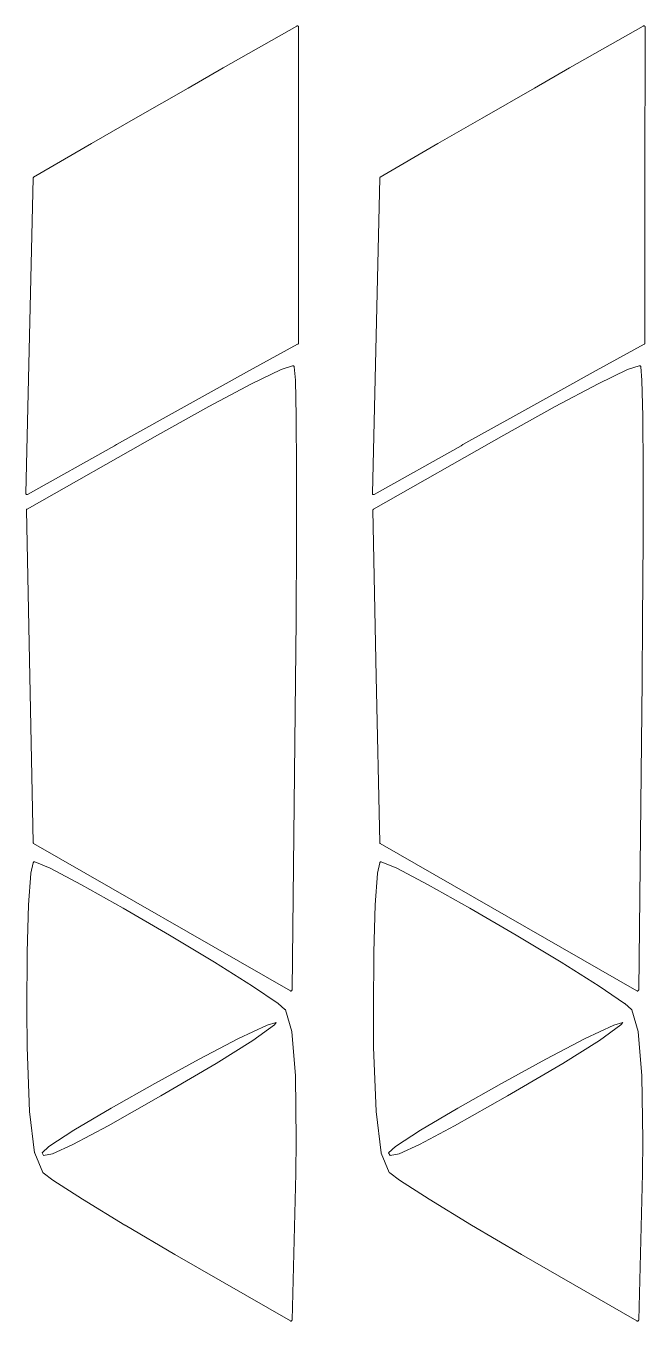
# Model space of a CAD drawing. Header units: millimetres. Extents: x 0 to 203, y 0 to 191.
# Drawn here: x 163.87 to 175.4, y 108.29 to 132.4 of the extents above; entities that cross this region are included whole.
import ezdxf

# ---------------------------------------------------------------- set-up
doc = ezdxf.new("R2010")
doc.units = ezdxf.units.MM
doc.layers.add('Engraving', color=7, linetype='Continuous', lineweight=0, true_color=0x3866dc)

msp = doc.modelspace()

# ---------------------------------------------------------------- linework, layer by layer
at = {"layer": 'Engraving', "linetype": 'Continuous'}
for p, q in [((167.542, 131.616), (168.913, 132.397)), ((168.913, 132.397), (168.917, 132.398)), ((168.917, 132.398), (168.921, 132.399)), ((168.921, 132.399), (168.921, 132.399)), ((168.921, 132.399), (168.921, 132.399)), ((168.921, 132.399), (168.926, 132.399)), ((168.926, 132.399), (168.93, 132.399)), ((168.93, 132.399), (168.93, 132.399)), ((168.93, 132.399), (168.93, 132.399)), ((168.93, 132.399), (168.934, 132.398)), ((168.934, 132.398), (168.934, 132.397)), ((168.934, 132.397), (168.934, 132.397)), ((168.934, 132.397), (168.934, 132.397)), ((168.934, 132.397), (168.938, 132.394)), ((168.938, 132.394), (168.943, 132.392)), ((168.943, 132.392), (168.943, 132.392)), ((168.943, 132.392), (168.943, 132.392)), ((168.943, 132.392), (168.943, 132.389)), ((168.943, 132.389), (168.947, 132.386)), ((168.947, 132.378), (168.943, 129.435)), ((168.947, 132.386), (168.947, 132.386)), ((168.947, 132.386), (168.947, 132.386)), ((168.947, 132.386), (168.947, 132.382)), ((168.947, 132.382), (168.947, 132.378)), ((173.991, 131.616), (175.362, 132.397)), ((175.362, 132.397), (175.366, 132.398)), ((175.366, 132.398), (175.37, 132.399)), ((175.37, 132.399), (175.37, 132.399)), ((175.37, 132.399), (175.37, 132.399)), ((175.37, 132.399), (175.375, 132.399)), ((175.375, 132.399), (175.379, 132.399)), ((175.379, 132.399), (175.379, 132.399)), ((175.379, 132.399), (175.379, 132.399)), ((175.379, 132.399), (175.383, 132.398)), ((175.383, 132.398), (175.383, 132.397)), ((175.383, 132.397), (175.383, 132.397)), ((175.383, 132.397), (175.383, 132.397)), ((175.383, 132.397), (175.387, 132.394)), ((175.387, 132.394), (175.391, 132.392)), ((175.391, 132.392), (175.391, 132.392)), ((175.391, 132.392), (175.391, 132.392)), ((175.391, 132.392), (175.391, 132.389)), ((175.391, 132.389), (175.396, 132.386)), ((175.396, 132.378), (175.391, 129.435)), ((175.396, 132.386), (175.396, 132.386)), ((175.396, 132.386), (175.396, 132.386)), ((175.396, 132.386), (175.396, 132.382)), ((175.396, 132.382), (175.396, 132.378)), ((166.89, 131.243), (167.542, 131.616)), ((167.542, 131.616), (167.542, 131.616)), ((167.542, 131.616), (167.542, 131.616)), ((173.339, 131.243), (173.991, 131.616)), ((173.991, 131.616), (173.991, 131.616)), ((173.991, 131.616), (173.991, 131.616)), ((165.913, 130.682), (166.89, 131.243)), ((166.89, 131.243), (166.89, 131.243)), ((166.89, 131.243), (166.89, 131.243)), ((172.362, 130.682), (173.339, 131.243)), ((173.339, 131.243), (173.339, 131.243)), ((173.339, 131.243), (173.339, 131.243)), ((165.092, 130.209), (165.913, 130.682)), ((165.913, 130.682), (165.913, 130.682)), ((165.913, 130.682), (165.913, 130.682)), ((171.541, 130.209), (172.362, 130.682)), ((172.362, 130.682), (172.362, 130.682)), ((172.362, 130.682), (172.362, 130.682)), ((164.017, 129.583), (165.092, 130.208)), ((165.092, 130.208), (165.092, 130.209)), ((165.092, 130.208), (165.092, 130.208)), ((170.466, 129.583), (171.541, 130.208)), ((171.541, 130.208), (171.541, 130.209)), ((171.541, 130.208), (171.541, 130.208)), ((163.941, 126.63), (164.009, 129.565)), ((164.009, 129.572), (164.013, 129.575)), ((164.009, 129.571), (164.009, 129.572)), ((164.009, 129.572), (164.009, 129.572)), ((164.009, 129.568), (164.009, 129.571)), ((164.009, 129.565), (164.009, 129.568)), ((164.013, 129.578), (164.017, 129.58)), ((164.013, 129.577), (164.013, 129.578)), ((164.013, 129.578), (164.013, 129.578)), ((164.013, 129.575), (164.013, 129.577)), ((164.017, 129.58), (164.017, 129.583)), ((170.39, 126.63), (170.458, 129.565)), ((170.458, 129.572), (170.462, 129.575)), ((170.458, 129.571), (170.458, 129.572)), ((170.458, 129.572), (170.458, 129.572)), ((170.458, 129.568), (170.458, 129.571)), ((170.458, 129.565), (170.458, 129.568)), ((170.462, 129.578), (170.466, 129.58)), ((170.462, 129.577), (170.462, 129.578)), ((170.462, 129.578), (170.462, 129.578)), ((170.462, 129.575), (170.462, 129.577)), ((170.466, 129.58), (170.466, 129.583)), ((168.943, 129.435), (168.943, 129.435)), ((168.943, 129.435), (168.943, 126.491)), ((175.391, 129.435), (175.391, 129.435)), ((175.391, 129.435), (175.391, 126.491)), ((163.873, 123.696), (163.941, 126.63)), ((163.941, 126.63), (163.941, 126.63)), ((170.322, 123.696), (170.39, 126.63)), ((170.39, 126.63), (170.39, 126.63)), ((168.93, 126.473), (168.037, 125.985)), ((168.934, 126.476), (168.93, 126.473)), ((168.93, 126.473), (168.93, 126.473)), ((168.93, 126.473), (168.93, 126.473)), ((168.938, 126.478), (168.934, 126.476)), ((168.943, 126.484), (168.938, 126.481)), ((168.938, 126.481), (168.938, 126.478)), ((168.938, 126.478), (168.938, 126.478)), ((168.938, 126.478), (168.938, 126.478)), ((168.943, 126.491), (168.943, 126.491)), ((168.943, 126.491), (168.943, 126.491)), ((168.943, 126.491), (168.943, 126.488)), ((168.943, 126.488), (168.943, 126.484)), ((168.943, 126.484), (168.943, 126.484)), ((168.943, 126.484), (168.943, 126.484)), ((175.379, 126.473), (174.486, 125.985)), ((175.383, 126.476), (175.379, 126.473)), ((175.379, 126.473), (175.379, 126.473)), ((175.379, 126.473), (175.379, 126.473)), ((175.387, 126.478), (175.383, 126.476)), ((175.391, 126.484), (175.387, 126.481)), ((175.387, 126.481), (175.387, 126.478)), ((175.387, 126.478), (175.387, 126.478)), ((175.387, 126.478), (175.387, 126.478)), ((175.391, 126.491), (175.391, 126.491)), ((175.391, 126.491), (175.391, 126.491)), ((175.391, 126.491), (175.391, 126.488)), ((175.391, 126.488), (175.391, 126.484)), ((175.391, 126.484), (175.391, 126.484)), ((175.391, 126.484), (175.391, 126.484)), ((168.037, 125.985), (167.377, 125.619)), ((168.037, 125.985), (168.037, 125.985)), ((168.071, 125.737), (168.621, 126.004)), ((168.621, 126.004), (168.837, 126.074)), ((168.621, 126.004), (168.621, 126.004)), ((168.621, 126.004), (168.621, 126.004)), ((168.837, 126.074), (168.841, 126.074)), ((168.841, 126.074), (168.841, 126.075)), ((168.841, 126.075), (168.841, 126.075)), ((168.841, 126.075), (168.845, 126.075)), ((168.845, 126.075), (168.845, 126.075)), ((168.845, 126.075), (168.85, 126.075)), ((168.845, 126.075), (168.845, 126.075)), ((168.85, 126.075), (168.854, 126.074)), ((168.854, 126.074), (168.854, 126.073)), ((168.854, 126.073), (168.854, 126.073)), ((168.854, 126.073), (168.858, 126.072)), ((168.858, 126.072), (168.858, 126.07)), ((168.858, 126.07), (168.858, 126.07)), ((168.858, 126.07), (168.858, 126.069)), ((168.858, 126.069), (168.862, 126.067)), ((168.862, 126.067), (168.862, 126.064)), ((168.862, 126.064), (168.862, 126.064)), ((168.862, 126.064), (168.862, 126.063)), ((168.862, 126.063), (168.866, 126.06)), ((168.866, 126.06), (168.866, 126.057)), ((168.866, 126.057), (168.866, 126.056)), ((168.866, 126.056), (168.866, 126.056)), ((168.866, 126.056), (168.888, 125.803)), ((174.486, 125.985), (173.826, 125.619)), ((174.486, 125.985), (174.486, 125.985)), ((174.52, 125.737), (175.07, 126.004)), ((175.07, 126.004), (175.286, 126.074)), ((175.07, 126.004), (175.07, 126.004)), ((175.07, 126.004), (175.07, 126.004)), ((175.286, 126.074), (175.29, 126.074)), ((175.29, 126.074), (175.29, 126.075)), ((175.29, 126.075), (175.29, 126.075)), ((175.29, 126.075), (175.294, 126.075)), ((175.294, 126.075), (175.294, 126.075)), ((175.294, 126.075), (175.298, 126.075)), ((175.294, 126.075), (175.294, 126.075)), ((175.298, 126.075), (175.303, 126.074)), ((175.303, 126.074), (175.303, 126.073)), ((175.303, 126.073), (175.303, 126.073)), ((175.303, 126.073), (175.307, 126.072)), ((175.307, 126.072), (175.307, 126.07)), ((175.307, 126.07), (175.307, 126.07)), ((175.307, 126.07), (175.307, 126.069)), ((175.307, 126.069), (175.311, 126.067)), ((175.311, 126.067), (175.311, 126.064)), ((175.311, 126.064), (175.311, 126.064)), ((175.311, 126.064), (175.311, 126.063)), ((175.311, 126.063), (175.315, 126.06)), ((175.315, 126.06), (175.315, 126.057)), ((175.315, 126.057), (175.315, 126.056)), ((175.315, 126.056), (175.315, 126.056)), ((175.315, 126.056), (175.336, 125.803)), ((167.377, 125.619), (166.484, 125.124)), ((167.275, 125.316), (168.071, 125.737)), ((168.071, 125.737), (168.071, 125.737)), ((168.071, 125.737), (168.071, 125.737)), ((168.888, 125.803), (168.888, 125.802)), ((168.888, 125.802), (168.888, 125.801)), ((168.888, 125.801), (168.905, 125.137)), ((173.826, 125.619), (172.933, 125.124)), ((173.724, 125.316), (174.52, 125.737)), ((174.52, 125.737), (174.52, 125.737)), ((174.52, 125.737), (174.52, 125.737)), ((175.336, 125.803), (175.336, 125.802)), ((175.336, 125.802), (175.336, 125.801)), ((175.336, 125.801), (175.353, 125.137)), ((166.484, 125.124), (165.557, 124.605)), ((166.319, 124.783), (167.275, 125.316)), ((167.275, 125.316), (167.275, 125.316)), ((167.275, 125.316), (167.275, 125.316)), ((168.905, 125.137), (168.905, 125.137)), ((168.905, 125.137), (168.905, 125.137)), ((168.905, 125.137), (168.909, 124.127)), ((172.933, 125.124), (172.006, 124.605)), ((172.768, 124.783), (173.724, 125.316)), ((173.724, 125.316), (173.724, 125.316)), ((173.724, 125.316), (173.724, 125.316)), ((175.353, 125.137), (175.353, 125.137)), ((175.353, 125.137), (175.353, 125.137)), ((175.353, 125.137), (175.358, 124.127)), ((163.894, 123.405), (166.319, 124.783)), ((166.319, 124.783), (166.319, 124.783)), ((166.319, 124.783), (166.319, 124.783)), ((170.343, 123.405), (172.768, 124.783)), ((172.768, 124.783), (172.768, 124.783)), ((172.768, 124.783), (172.768, 124.783)), ((165.524, 124.586), (163.903, 123.677)), ((165.557, 124.605), (165.524, 124.586)), ((165.557, 124.605), (165.557, 124.605)), ((171.972, 124.586), (170.352, 123.677)), ((172.006, 124.605), (171.972, 124.586)), ((172.006, 124.605), (172.006, 124.605)), ((168.909, 124.127), (168.909, 124.127)), ((168.909, 124.127), (168.909, 124.127)), ((168.909, 124.127), (168.909, 122.839)), ((175.358, 124.127), (175.358, 124.127)), ((175.358, 124.127), (175.358, 124.127)), ((175.358, 124.127), (175.358, 122.839)), ((163.873, 123.692), (163.873, 123.696)), ((163.873, 123.696), (163.873, 123.696)), ((163.873, 123.696), (163.873, 123.696)), ((163.873, 123.688), (163.873, 123.692)), ((163.878, 123.686), (163.873, 123.688)), ((163.873, 123.688), (163.873, 123.688)), ((163.873, 123.688), (163.873, 123.688)), ((163.878, 123.682), (163.878, 123.686)), ((163.882, 123.68), (163.878, 123.682)), ((163.878, 123.682), (163.878, 123.682)), ((163.878, 123.682), (163.878, 123.682)), ((163.882, 123.677), (163.882, 123.68)), ((163.886, 123.676), (163.882, 123.677)), ((163.882, 123.677), (163.882, 123.677)), ((163.882, 123.677), (163.882, 123.677)), ((163.903, 123.677), (163.903, 123.677)), ((163.903, 123.677), (163.903, 123.677)), ((170.322, 123.692), (170.322, 123.696)), ((170.322, 123.696), (170.322, 123.696)), ((170.322, 123.696), (170.322, 123.696)), ((170.322, 123.688), (170.322, 123.692)), ((170.326, 123.686), (170.322, 123.688)), ((170.322, 123.688), (170.322, 123.688)), ((170.322, 123.688), (170.322, 123.688)), ((170.326, 123.682), (170.326, 123.686)), ((170.331, 123.68), (170.326, 123.682)), ((170.326, 123.682), (170.326, 123.682)), ((170.326, 123.682), (170.326, 123.682)), ((170.331, 123.677), (170.331, 123.68)), ((170.335, 123.676), (170.331, 123.677)), ((170.331, 123.677), (170.331, 123.677)), ((170.331, 123.677), (170.331, 123.677)), ((170.352, 123.677), (170.352, 123.677)), ((170.352, 123.677), (170.352, 123.677)), ((163.89, 123.675), (163.886, 123.676)), ((163.894, 123.675), (163.89, 123.675)), ((163.89, 123.675), (163.89, 123.675)), ((163.89, 123.675), (163.89, 123.675)), ((163.899, 123.675), (163.894, 123.675)), ((163.903, 123.676), (163.899, 123.675)), ((163.899, 123.675), (163.899, 123.675)), ((163.899, 123.675), (163.899, 123.675)), ((163.903, 123.677), (163.903, 123.676)), ((170.339, 123.675), (170.335, 123.676)), ((170.343, 123.675), (170.339, 123.675)), ((170.339, 123.675), (170.339, 123.675)), ((170.339, 123.675), (170.339, 123.675)), ((170.347, 123.675), (170.343, 123.675)), ((170.352, 123.676), (170.347, 123.675)), ((170.347, 123.675), (170.347, 123.675)), ((170.347, 123.675), (170.347, 123.675)), ((170.352, 123.677), (170.352, 123.676)), ((163.882, 123.39), (163.882, 123.394)), ((163.882, 123.394), (163.886, 123.394)), ((163.882, 123.387), (163.882, 123.39)), ((163.882, 123.386), (163.882, 123.387)), ((163.945, 120.292), (163.882, 123.386)), ((163.882, 123.386), (163.882, 123.386)), ((163.886, 123.4), (163.89, 123.402)), ((163.886, 123.397), (163.886, 123.4)), ((163.886, 123.4), (163.886, 123.4)), ((163.886, 123.4), (163.886, 123.4)), ((163.886, 123.394), (163.886, 123.397)), ((163.886, 123.394), (163.886, 123.394)), ((163.89, 123.402), (163.894, 123.405)), ((163.894, 123.405), (163.894, 123.405)), ((163.894, 123.405), (163.894, 123.405)), ((170.331, 123.39), (170.331, 123.394)), ((170.331, 123.394), (170.335, 123.394)), ((170.331, 123.387), (170.331, 123.39)), ((170.331, 123.386), (170.331, 123.387)), ((170.394, 120.292), (170.331, 123.386)), ((170.331, 123.386), (170.331, 123.386)), ((170.335, 123.4), (170.339, 123.402)), ((170.335, 123.397), (170.335, 123.4)), ((170.335, 123.4), (170.335, 123.4)), ((170.335, 123.4), (170.335, 123.4)), ((170.335, 123.394), (170.335, 123.397)), ((170.335, 123.394), (170.335, 123.394)), ((170.339, 123.402), (170.343, 123.405)), ((170.343, 123.405), (170.343, 123.405)), ((170.343, 123.405), (170.343, 123.405)), ((168.909, 122.839), (168.9, 121.34)), ((168.909, 122.839), (168.909, 122.839)), ((168.909, 122.839), (168.909, 122.839)), ((175.358, 122.839), (175.349, 121.34)), ((175.358, 122.839), (175.358, 122.839)), ((175.358, 122.839), (175.358, 122.839)), ((168.9, 121.34), (168.892, 120.211)), ((168.9, 121.34), (168.9, 121.34)), ((168.9, 121.34), (168.9, 121.34)), ((175.349, 121.34), (175.341, 120.211)), ((175.349, 121.34), (175.349, 121.34)), ((175.349, 121.34), (175.349, 121.34)), ((164.009, 117.198), (163.945, 120.292)), ((168.892, 120.211), (168.828, 114.456)), ((168.892, 120.211), (168.892, 120.211)), ((168.892, 120.211), (168.892, 120.211)), ((170.458, 117.198), (170.394, 120.292)), ((175.341, 120.211), (175.277, 114.456)), ((175.341, 120.211), (175.341, 120.211)), ((175.341, 120.211), (175.341, 120.211)), ((164.009, 117.195), (164.009, 117.198)), ((164.009, 117.191), (164.009, 117.195)), ((164.013, 117.188), (164.009, 117.191)), ((164.009, 117.191), (164.009, 117.191)), ((164.009, 117.191), (164.009, 117.191)), ((164.013, 117.185), (164.013, 117.188)), ((164.017, 117.183), (164.013, 117.185)), ((164.013, 117.185), (164.013, 117.185)), ((164.013, 117.185), (164.013, 117.185)), ((164.017, 117.18), (164.017, 117.183)), ((168.795, 114.438), (164.017, 117.18)), ((170.458, 117.195), (170.458, 117.198)), ((170.458, 117.191), (170.458, 117.195)), ((170.462, 117.188), (170.458, 117.191)), ((170.458, 117.191), (170.458, 117.191)), ((170.458, 117.191), (170.458, 117.191)), ((170.462, 117.185), (170.462, 117.188)), ((170.466, 117.183), (170.462, 117.185)), ((170.462, 117.185), (170.462, 117.185)), ((170.462, 117.185), (170.462, 117.185)), ((170.466, 117.18), (170.466, 117.183)), ((175.243, 114.438), (170.466, 117.18)), ((163.966, 116.628), (164.009, 116.823)), ((164.009, 116.823), (164.013, 116.827)), ((164.013, 116.83), (164.017, 116.833)), ((164.013, 116.827), (164.013, 116.83)), ((164.013, 116.83), (164.013, 116.83)), ((164.013, 116.83), (164.013, 116.83)), ((164.017, 116.835), (164.021, 116.837)), ((164.017, 116.833), (164.017, 116.835)), ((164.017, 116.835), (164.017, 116.835)), ((164.017, 116.835), (164.017, 116.835)), ((164.021, 116.837), (164.026, 116.839)), ((164.026, 116.839), (164.026, 116.839)), ((164.026, 116.839), (164.026, 116.839)), ((164.026, 116.839), (164.03, 116.839)), ((164.03, 116.839), (164.03, 116.839)), ((164.03, 116.839), (164.034, 116.839)), ((164.03, 116.839), (164.03, 116.839)), ((164.03, 116.839), (164.03, 116.839)), ((164.034, 116.839), (164.038, 116.838)), ((164.038, 116.838), (164.038, 116.838)), ((164.038, 116.838), (164.038, 116.838)), ((164.038, 116.838), (164.038, 116.838)), ((164.038, 116.838), (164.326, 116.721)), ((164.326, 116.721), (164.326, 116.721)), ((164.326, 116.721), (164.326, 116.72)), ((164.326, 116.72), (164.91, 116.413)), ((170.415, 116.628), (170.458, 116.823)), ((170.458, 116.823), (170.462, 116.827)), ((170.462, 116.83), (170.466, 116.833)), ((170.462, 116.827), (170.462, 116.83)), ((170.462, 116.83), (170.462, 116.83)), ((170.462, 116.83), (170.462, 116.83)), ((170.466, 116.835), (170.47, 116.837)), ((170.466, 116.833), (170.466, 116.835)), ((170.466, 116.835), (170.466, 116.835)), ((170.466, 116.835), (170.466, 116.835)), ((170.47, 116.837), (170.474, 116.839)), ((170.474, 116.839), (170.474, 116.839)), ((170.474, 116.839), (170.474, 116.839)), ((170.474, 116.839), (170.479, 116.839)), ((170.479, 116.839), (170.479, 116.839)), ((170.479, 116.839), (170.483, 116.839)), ((170.479, 116.839), (170.479, 116.839)), ((170.479, 116.839), (170.479, 116.839)), ((170.483, 116.839), (170.487, 116.838)), ((170.487, 116.838), (170.487, 116.838)), ((170.487, 116.838), (170.487, 116.838)), ((170.487, 116.838), (170.487, 116.838)), ((170.487, 116.838), (170.775, 116.721)), ((170.775, 116.721), (170.775, 116.721)), ((170.775, 116.721), (170.775, 116.72)), ((170.775, 116.72), (171.359, 116.413)), ((163.924, 116.041), (163.966, 116.624)), ((163.966, 116.626), (163.966, 116.628)), ((163.966, 116.624), (163.966, 116.626)), ((170.373, 116.041), (170.415, 116.624)), ((170.415, 116.626), (170.415, 116.628)), ((170.415, 116.624), (170.415, 116.626)), ((164.91, 116.413), (164.91, 116.412)), ((164.91, 116.412), (164.91, 116.412)), ((164.91, 116.412), (165.684, 115.976)), ((171.359, 116.413), (171.359, 116.412)), ((171.359, 116.412), (171.359, 116.412)), ((171.359, 116.412), (172.133, 115.976)), ((163.899, 115.161), (163.924, 116.04)), ((163.924, 116.04), (163.924, 116.041)), ((163.924, 116.04), (163.924, 116.04)), ((165.684, 115.976), (165.684, 115.976)), ((165.684, 115.976), (165.684, 115.976)), ((165.684, 115.976), (166.548, 115.474)), ((170.347, 115.161), (170.373, 116.04)), ((170.373, 116.04), (170.373, 116.041)), ((170.373, 116.04), (170.373, 116.04)), ((172.133, 115.976), (172.133, 115.976)), ((172.133, 115.976), (172.133, 115.976)), ((172.133, 115.976), (172.996, 115.474)), ((166.548, 115.474), (166.548, 115.474)), ((166.548, 115.474), (166.548, 115.474)), ((166.548, 115.474), (167.385, 114.969)), ((172.996, 115.474), (172.996, 115.474)), ((172.996, 115.474), (172.996, 115.474)), ((172.996, 115.474), (173.834, 114.969)), ((163.89, 114.081), (163.899, 115.161)), ((163.899, 115.161), (163.899, 115.161)), ((163.899, 115.161), (163.899, 115.161)), ((170.339, 114.081), (170.347, 115.161)), ((170.347, 115.161), (170.347, 115.161)), ((170.347, 115.161), (170.347, 115.161)), ((167.385, 114.969), (167.385, 114.969)), ((167.385, 114.969), (167.385, 114.969)), ((167.385, 114.969), (168.092, 114.525)), ((173.834, 114.969), (173.834, 114.969)), ((173.834, 114.969), (173.834, 114.969)), ((173.834, 114.969), (174.541, 114.525)), ((168.092, 114.525), (168.092, 114.524)), ((168.092, 114.524), (168.092, 114.524)), ((168.092, 114.524), (168.566, 114.203)), ((174.541, 114.525), (174.541, 114.524)), ((174.541, 114.524), (174.541, 114.524)), ((174.541, 114.524), (175.015, 114.203)), ((168.799, 114.436), (168.795, 114.438)), ((168.803, 114.435), (168.799, 114.436)), ((168.807, 114.435), (168.803, 114.435)), ((168.803, 114.435), (168.803, 114.435)), ((168.803, 114.435), (168.803, 114.435)), ((168.811, 114.435), (168.807, 114.435)), ((168.807, 114.435), (168.807, 114.435)), ((168.807, 114.435), (168.807, 114.435)), ((168.816, 114.438), (168.811, 114.436)), ((168.811, 114.436), (168.811, 114.435)), ((168.82, 114.44), (168.816, 114.438)), ((168.816, 114.438), (168.816, 114.438)), ((168.816, 114.438), (168.816, 114.438)), ((168.824, 114.445), (168.82, 114.442)), ((168.82, 114.442), (168.82, 114.442)), ((168.82, 114.442), (168.82, 114.442)), ((168.82, 114.442), (168.82, 114.44)), ((168.828, 114.456), (168.824, 114.452)), ((168.824, 114.452), (168.824, 114.449)), ((168.824, 114.449), (168.824, 114.449)), ((168.824, 114.449), (168.824, 114.449)), ((168.824, 114.449), (168.824, 114.445)), ((175.248, 114.436), (175.243, 114.438)), ((175.252, 114.435), (175.248, 114.436)), ((175.256, 114.435), (175.252, 114.435)), ((175.252, 114.435), (175.252, 114.435)), ((175.252, 114.435), (175.252, 114.435)), ((175.26, 114.435), (175.256, 114.435)), ((175.256, 114.435), (175.256, 114.435)), ((175.256, 114.435), (175.256, 114.435)), ((175.264, 114.438), (175.26, 114.436)), ((175.26, 114.436), (175.26, 114.435)), ((175.269, 114.44), (175.264, 114.438)), ((175.264, 114.438), (175.264, 114.438)), ((175.264, 114.438), (175.264, 114.438)), ((175.273, 114.445), (175.269, 114.442)), ((175.269, 114.442), (175.269, 114.442)), ((175.269, 114.442), (175.269, 114.442)), ((175.269, 114.442), (175.269, 114.44)), ((175.277, 114.456), (175.273, 114.452)), ((175.273, 114.452), (175.273, 114.449)), ((175.273, 114.449), (175.273, 114.449)), ((175.273, 114.449), (175.273, 114.449)), ((175.273, 114.449), (175.273, 114.445)), ((163.894, 113.393), (163.89, 114.081)), ((163.89, 114.081), (163.89, 114.081)), ((163.89, 114.081), (163.89, 114.081)), ((168.566, 114.203), (168.566, 114.202)), ((168.566, 114.202), (168.57, 114.201)), ((168.57, 114.201), (168.693, 114.094)), ((168.693, 114.094), (168.697, 114.092)), ((168.697, 114.092), (168.697, 114.091)), ((168.697, 114.091), (168.697, 114.09)), ((168.697, 114.09), (168.701, 114.088)), ((168.701, 114.088), (168.701, 114.086)), ((168.701, 114.086), (168.701, 114.084)), ((168.701, 114.084), (168.82, 113.684)), ((170.343, 113.393), (170.339, 114.081)), ((170.339, 114.081), (170.339, 114.081)), ((170.339, 114.081), (170.339, 114.081)), ((175.015, 114.203), (175.015, 114.202)), ((175.015, 114.202), (175.019, 114.201)), ((175.019, 114.201), (175.142, 114.094)), ((175.142, 114.094), (175.146, 114.092)), ((175.146, 114.092), (175.146, 114.091)), ((175.146, 114.091), (175.146, 114.09)), ((175.146, 114.09), (175.15, 114.088)), ((175.15, 114.088), (175.15, 114.086)), ((175.15, 114.086), (175.15, 114.084)), ((175.15, 114.084), (175.269, 113.684)), ((168.363, 113.802), (167.83, 113.549)), ((168.096, 113.515), (168.498, 113.807)), ((168.532, 113.852), (168.363, 113.802)), ((168.498, 113.807), (168.532, 113.852)), ((174.812, 113.802), (174.279, 113.549)), ((174.545, 113.515), (174.947, 113.807)), ((174.981, 113.852), (174.812, 113.802)), ((174.947, 113.807), (174.981, 113.852)), ((168.82, 113.684), (168.82, 113.681)), ((168.82, 113.681), (168.82, 113.679)), ((168.82, 113.679), (168.888, 112.856)), ((175.269, 113.684), (175.269, 113.681)), ((175.269, 113.681), (175.269, 113.679)), ((175.269, 113.679), (175.336, 112.856)), ((163.894, 113.392), (163.894, 113.393)), ((163.894, 113.393), (163.894, 113.393)), ((163.941, 112.192), (163.894, 113.392)), ((167.83, 113.549), (167.098, 113.167)), ((167.415, 113.084), (168.096, 113.515)), ((170.343, 113.392), (170.343, 113.393)), ((170.343, 113.393), (170.343, 113.393)), ((170.39, 112.192), (170.343, 113.392)), ((174.279, 113.549), (173.547, 113.167)), ((173.864, 113.084), (174.545, 113.515)), ((167.098, 113.167), (166.273, 112.716)), ((166.535, 112.569), (167.415, 113.084)), ((173.547, 113.167), (172.721, 112.716)), ((172.984, 112.569), (173.864, 113.084)), ((168.888, 112.856), (168.888, 112.855)), ((168.888, 112.855), (168.888, 112.855)), ((168.888, 112.855), (168.905, 111.66)), ((175.336, 112.856), (175.336, 112.855)), ((175.336, 112.855), (175.336, 112.855)), ((175.336, 112.855), (175.353, 111.66)), ((166.273, 112.716), (165.46, 112.255)), ((172.721, 112.716), (171.909, 112.255)), ((165.401, 111.928), (166.387, 112.485)), ((166.387, 112.485), (166.535, 112.569)), ((166.387, 112.485), (166.387, 112.485)), ((171.85, 111.928), (172.836, 112.485)), ((172.836, 112.485), (172.984, 112.569)), ((172.836, 112.485), (172.836, 112.485)), ((163.941, 112.191), (163.941, 112.192)), ((163.941, 112.19), (163.941, 112.191)), ((164.034, 111.424), (163.941, 112.19)), ((165.46, 112.255), (164.766, 111.844)), ((170.39, 112.191), (170.39, 112.192)), ((170.39, 112.19), (170.39, 112.191)), ((170.483, 111.424), (170.39, 112.19)), ((171.909, 112.255), (171.215, 111.844)), ((164.749, 111.578), (165.401, 111.928)), ((171.198, 111.578), (171.85, 111.928)), ((164.766, 111.844), (164.301, 111.54)), ((168.905, 111.66), (168.896, 111.038)), ((168.905, 111.66), (168.905, 111.66)), ((168.905, 111.66), (168.905, 111.66)), ((171.215, 111.844), (170.749, 111.54)), ((175.353, 111.66), (175.345, 111.038)), ((175.353, 111.66), (175.353, 111.66)), ((175.353, 111.66), (175.353, 111.66)), ((164.038, 111.423), (164.034, 111.424)), ((164.038, 111.421), (164.038, 111.423)), ((164.038, 111.423), (164.038, 111.423)), ((164.038, 111.418), (164.038, 111.421)), ((164.186, 111.059), (164.038, 111.418)), ((164.038, 111.418), (164.038, 111.418)), ((164.301, 111.54), (164.174, 111.423)), ((164.174, 111.423), (164.203, 111.372)), ((164.203, 111.372), (164.368, 111.403)), ((164.368, 111.403), (164.749, 111.578)), ((170.487, 111.423), (170.483, 111.424)), ((170.487, 111.421), (170.487, 111.423)), ((170.487, 111.423), (170.487, 111.423)), ((170.487, 111.418), (170.487, 111.421)), ((170.635, 111.059), (170.487, 111.418)), ((170.487, 111.418), (170.487, 111.418)), ((170.749, 111.54), (170.623, 111.423)), ((170.623, 111.423), (170.652, 111.372)), ((170.652, 111.372), (170.817, 111.403)), ((170.817, 111.403), (171.198, 111.578)), ((164.191, 111.057), (164.186, 111.059)), ((164.191, 111.055), (164.191, 111.057)), ((164.191, 111.054), (164.191, 111.055)), ((164.191, 111.053), (164.191, 111.054)), ((164.195, 111.052), (164.191, 111.053)), ((164.195, 111.05), (164.195, 111.052)), ((164.377, 110.915), (164.195, 111.05)), ((164.377, 110.914), (164.377, 110.915)), ((164.377, 110.915), (164.377, 110.915)), ((164.927, 110.561), (164.377, 110.914)), ((168.896, 111.038), (168.828, 108.311)), ((168.896, 111.038), (168.896, 111.038)), ((168.896, 111.038), (168.896, 111.038)), ((170.639, 111.057), (170.635, 111.059)), ((170.639, 111.055), (170.639, 111.057)), ((170.639, 111.054), (170.639, 111.055)), ((170.639, 111.053), (170.639, 111.054)), ((170.644, 111.052), (170.639, 111.053)), ((170.644, 111.05), (170.644, 111.052)), ((170.826, 110.915), (170.644, 111.05)), ((170.826, 110.914), (170.826, 110.915)), ((170.826, 110.915), (170.826, 110.915)), ((171.376, 110.561), (170.826, 110.914)), ((175.345, 111.038), (175.277, 108.311)), ((175.345, 111.038), (175.345, 111.038)), ((175.345, 111.038), (175.345, 111.038)), ((164.927, 110.56), (164.927, 110.561)), ((165.714, 110.078), (164.927, 110.56)), ((164.927, 110.56), (164.927, 110.56)), ((171.376, 110.56), (171.376, 110.561)), ((172.163, 110.078), (171.376, 110.56)), ((171.376, 110.56), (171.376, 110.56)), ((165.718, 110.078), (165.714, 110.078)), ((165.714, 110.078), (165.714, 110.078)), ((166.645, 109.533), (165.718, 110.078)), ((172.167, 110.078), (172.163, 110.078)), ((172.163, 110.078), (172.163, 110.078)), ((173.094, 109.533), (172.167, 110.078)), ((168.795, 108.293), (166.645, 109.533)), ((166.645, 109.533), (166.645, 109.533)), ((166.645, 109.533), (166.645, 109.533)), ((175.243, 108.293), (173.094, 109.533)), ((173.094, 109.533), (173.094, 109.533)), ((173.094, 109.533), (173.094, 109.533)), ((168.799, 108.292), (168.795, 108.293)), ((168.803, 108.291), (168.799, 108.292)), ((168.807, 108.291), (168.803, 108.291)), ((168.803, 108.291), (168.803, 108.291)), ((168.803, 108.291), (168.803, 108.291)), ((168.811, 108.291), (168.807, 108.291)), ((168.807, 108.291), (168.807, 108.291)), ((168.807, 108.291), (168.807, 108.291)), ((168.816, 108.293), (168.811, 108.292)), ((168.811, 108.292), (168.811, 108.291)), ((168.82, 108.296), (168.816, 108.293)), ((168.816, 108.293), (168.816, 108.293)), ((168.816, 108.293), (168.816, 108.293)), ((168.824, 108.301), (168.82, 108.298)), ((168.82, 108.298), (168.82, 108.298)), ((168.82, 108.298), (168.82, 108.298)), ((168.82, 108.298), (168.82, 108.296)), ((168.828, 108.311), (168.824, 108.308)), ((168.824, 108.308), (168.824, 108.304)), ((168.824, 108.304), (168.824, 108.304)), ((168.824, 108.304), (168.824, 108.304)), ((168.824, 108.304), (168.824, 108.301)), ((175.248, 108.292), (175.243, 108.293)), ((175.252, 108.291), (175.248, 108.292)), ((175.256, 108.291), (175.252, 108.291)), ((175.252, 108.291), (175.252, 108.291)), ((175.252, 108.291), (175.252, 108.291)), ((175.26, 108.291), (175.256, 108.291)), ((175.256, 108.291), (175.256, 108.291)), ((175.256, 108.291), (175.256, 108.291)), ((175.264, 108.293), (175.26, 108.292)), ((175.26, 108.292), (175.26, 108.291)), ((175.269, 108.296), (175.264, 108.293)), ((175.264, 108.293), (175.264, 108.293)), ((175.264, 108.293), (175.264, 108.293)), ((175.273, 108.301), (175.269, 108.298)), ((175.269, 108.298), (175.269, 108.298)), ((175.269, 108.298), (175.269, 108.298)), ((175.269, 108.298), (175.269, 108.296)), ((175.277, 108.311), (175.273, 108.308)), ((175.273, 108.308), (175.273, 108.304)), ((175.273, 108.304), (175.273, 108.304)), ((175.273, 108.304), (175.273, 108.304)), ((175.273, 108.304), (175.273, 108.301))]:
    msp.add_line(p, q, dxfattribs=at)

doc.saveas('drawing.dxf')
